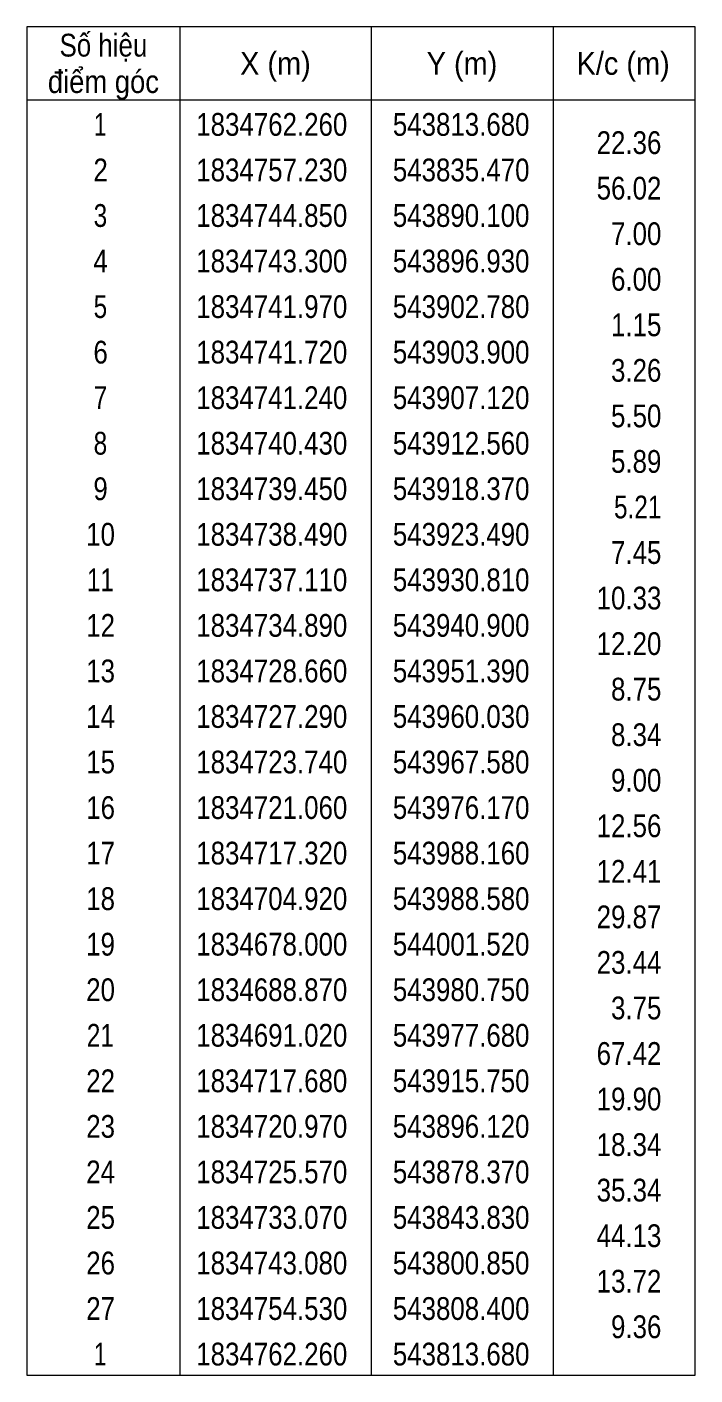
# Model space of a CAD drawing. Header units: metres. Extents: x 543450 to 544571, y 1834576 to 1834971.
# Drawn here: x 544497.8 to 544571.2, y 1834615.7 to 1834763.7 of the extents above; entities that cross this region are included whole.
import ezdxf
from ezdxf.enums import TextEntityAlignment as Align

# ---------------------------------------------------------------- set-up
doc = ezdxf.new("R2010")
doc.units = ezdxf.units.M
doc.header["$LTSCALE"] = 1.3
doc.layers.add('63', color=7, linetype='Continuous', lineweight=13)

msp = doc.modelspace()

# ---------------------------------------------------------------- linework, layer by layer
at = {"layer": '63'}
for p, q in [((544514.57, 1834763.71), (544514.57, 1834615.71)), ((544535.57, 1834763.71), (544535.57, 1834615.71)), ((544555.57, 1834763.71), (544555.57, 1834615.71)), ((544497.77, 1834755.71), (544571.17, 1834755.71))]:
    msp.add_line(p, q, dxfattribs=at)
msp.add_lwpolyline([(544571.17, 1834763.71), (544497.77, 1834763.71), (544497.77, 1834615.71), (544571.17, 1834615.71)], close=True, dxfattribs=at)

# ---------------------------------------------------------------- texts
for s, width, p in [('Số hiệu', 0.85, (544506.17, 1834760.46)), ('X (m)', 0.95, (544525.07, 1834758.46)), ('Y (m)', 0.95, (544545.565, 1834758.46)), ('K/c (m)', 0.95, (544563.27, 1834758.46)), ('điểm góc', 0.9, (544506.17, 1834756.46)), (' 1', 0.75, (544505.465, 1834751.76)), ('1834762.260', 0.85, (544524.67, 1834751.76)), ('543813.680', 0.85, (544545.475, 1834751.76)), (' 2', 0.85, (544505.47, 1834746.76)), ('1834757.230', 0.85, (544524.67, 1834746.76)), ('543835.470', 0.85, (544545.475, 1834746.76)), (' 3', 0.8, (544505.47, 1834741.76)), ('1834744.850', 0.85, (544524.67, 1834741.76)), ('543890.100', 0.85, (544545.475, 1834741.76)), (' 4', 0.85, (544505.465, 1834736.76)), ('1834743.300', 0.85, (544524.67, 1834736.76)), ('543896.930', 0.85, (544545.475, 1834736.76)), (' 5', 0.8, (544505.47, 1834731.76)), ('1834741.970', 0.85, (544524.67, 1834731.76)), ('543902.780', 0.85, (544545.475, 1834731.76)), (' 6', 0.85, (544505.47, 1834726.76)), ('1834741.720', 0.85, (544524.67, 1834726.76)), ('543903.900', 0.85, (544545.475, 1834726.76)), (' 7', 0.8, (544505.47, 1834721.76)), ('1834741.240', 0.85, (544524.67, 1834721.76)), ('543907.120', 0.85, (544545.475, 1834721.76)), (' 8', 0.8, (544505.47, 1834716.76)), ('1834740.430', 0.85, (544524.67, 1834716.76)), ('543912.560', 0.85, (544545.475, 1834716.76)), (' 9', 0.85, (544505.465, 1834711.76)), ('1834739.450', 0.85, (544524.67, 1834711.76)), ('543918.370', 0.85, (544545.475, 1834711.76)), (' 10', 0.85, (544505.465, 1834706.76)), ('1834738.490', 0.85, (544524.67, 1834706.76)), ('543923.490', 0.85, (544545.475, 1834706.76)), (' 11', 0.8, (544505.465, 1834701.76)), ('1834737.110', 0.85, (544524.67, 1834701.76)), ('543930.810', 0.85, (544545.475, 1834701.76)), (' 12', 0.85, (544505.47, 1834696.76)), ('1834734.890', 0.85, (544524.67, 1834696.76)), ('543940.900', 0.85, (544545.475, 1834696.76)), (' 13', 0.85, (544505.47, 1834691.76)), ('1834728.660', 0.85, (544524.67, 1834691.76)), ('543951.390', 0.85, (544545.475, 1834691.76)), (' 14', 0.85, (544505.465, 1834686.76)), ('1834727.290', 0.85, (544524.67, 1834686.76)), ('543960.030', 0.85, (544545.475, 1834686.76)), (' 15', 0.85, (544505.47, 1834681.76)), ('1834723.740', 0.85, (544524.67, 1834681.76)), ('543967.580', 0.85, (544545.475, 1834681.76)), (' 16', 0.85, (544505.47, 1834676.76)), ('1834721.060', 0.85, (544524.67, 1834676.76)), ('543976.170', 0.85, (544545.475, 1834676.76)), (' 17', 0.85, (544505.47, 1834671.76)), ('1834717.320', 0.85, (544524.67, 1834671.76)), ('543988.160', 0.85, (544545.475, 1834671.76)), (' 18', 0.85, (544505.47, 1834666.76)), ('1834704.920', 0.85, (544524.67, 1834666.76)), ('543988.580', 0.85, (544545.475, 1834666.76)), (' 19', 0.85, (544505.465, 1834661.76)), ('1834678.000', 0.85, (544524.67, 1834661.76)), ('544001.520', 0.85, (544545.475, 1834661.76)), (' 20', 0.85, (544505.465, 1834656.76)), ('1834688.870', 0.85, (544524.67, 1834656.76)), ('543980.750', 0.85, (544545.475, 1834656.76)), (' 21', 0.8, (544505.465, 1834651.76)), ('1834691.020', 0.85, (544524.67, 1834651.76)), ('543977.680', 0.85, (544545.475, 1834651.76)), (' 22', 0.85, (544505.47, 1834646.76)), ('1834717.680', 0.85, (544524.67, 1834646.76)), ('543915.750', 0.85, (544545.475, 1834646.76)), (' 23', 0.85, (544505.47, 1834641.76)), ('1834720.970', 0.85, (544524.67, 1834641.76)), ('543896.120', 0.85, (544545.475, 1834641.76)), (' 24', 0.85, (544505.465, 1834636.76)), ('1834725.570', 0.85, (544524.67, 1834636.76)), ('543878.370', 0.85, (544545.475, 1834636.76)), (' 25', 0.85, (544505.47, 1834631.76)), ('1834733.070', 0.85, (544524.67, 1834631.76)), ('543843.830', 0.85, (544545.475, 1834631.76)), (' 26', 0.85, (544505.47, 1834626.76)), ('1834743.080', 0.85, (544524.67, 1834626.76)), ('543800.850', 0.85, (544545.475, 1834626.76)), (' 27', 0.85, (544505.47, 1834621.76)), ('1834754.530', 0.85, (544524.67, 1834621.76)), ('543808.400', 0.85, (544545.475, 1834621.76)), (' 1', 0.75, (544505.465, 1834616.76)), ('1834762.260', 0.85, (544524.67, 1834616.76)), ('543813.680', 0.85, (544545.475, 1834616.76))]:
    msp.add_text(s, height=2.5, dxfattribs=dict(at, width=width)).set_placement(p, align=Align.CENTER)
for s, width, p in [('22.36', 0.85, (544567.47, 1834749.76)), ('56.02', 0.85, (544567.47, 1834744.76)), ('7.00', 0.85, (544567.47, 1834739.76)), ('6.00', 0.85, (544567.47, 1834734.76)), ('1.15', 0.85, (544567.47, 1834729.76)), ('3.26', 0.85, (544567.47, 1834724.76)), ('5.50', 0.85, (544567.47, 1834719.76)), ('5.89', 0.85, (544567.47, 1834714.76)), ('5.21', 0.8, (544567.47, 1834709.76)), ('7.45', 0.85, (544567.47, 1834704.76)), ('10.33', 0.85, (544567.47, 1834699.76)), ('12.20', 0.85, (544567.47, 1834694.76)), ('8.75', 0.85, (544567.47, 1834689.76)), ('8.34', 0.85, (544567.47, 1834684.76)), ('9.00', 0.85, (544567.47, 1834679.76)), ('12.56', 0.85, (544567.47, 1834674.76)), ('12.41', 0.85, (544567.47, 1834669.76)), ('29.87', 0.85, (544567.47, 1834664.76)), ('23.44', 0.85, (544567.47, 1834659.76)), ('3.75', 0.85, (544567.47, 1834654.76)), ('67.42', 0.85, (544567.47, 1834649.76)), ('19.90', 0.85, (544567.47, 1834644.76)), ('18.34', 0.85, (544567.47, 1834639.76)), ('35.34', 0.85, (544567.47, 1834634.76)), ('44.13', 0.85, (544567.47, 1834629.76)), ('13.72', 0.85, (544567.47, 1834624.76)), ('9.36', 0.85, (544567.47, 1834619.76))]:
    msp.add_text(s, height=2.5, dxfattribs=dict(at, width=width)).set_placement(p, align=Align.RIGHT)

doc.saveas('drawing.dxf')
